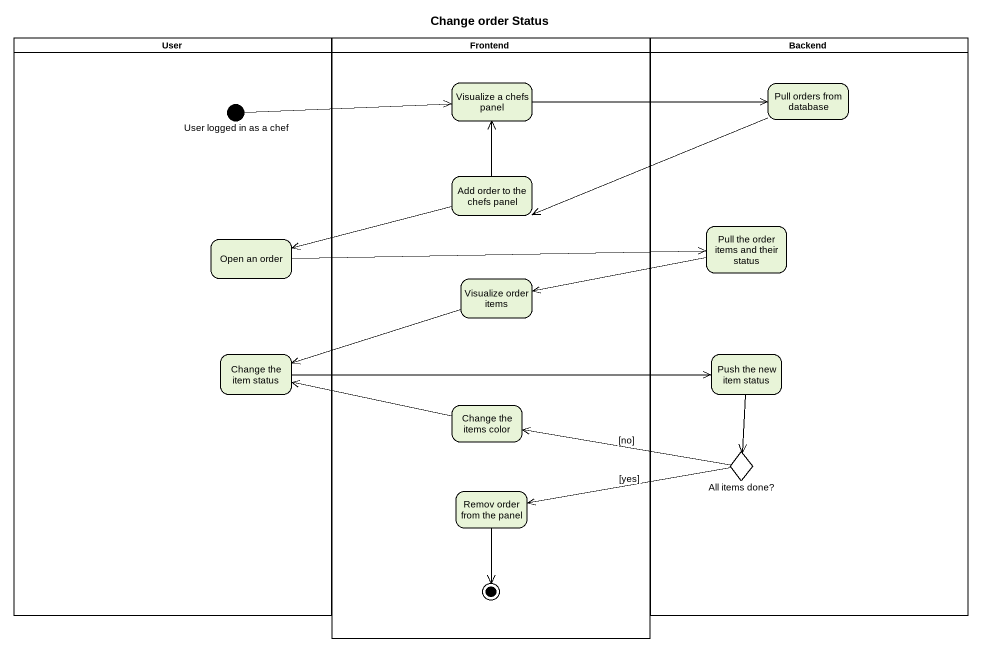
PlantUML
@startuml
title Change order Status
hide empty description
state User <<partition>> {
  state "User logged in as a chef" as User_logged_in_as_a_chef <<start>>
  state "Open an order" as Open_an_order
  state "Change the item status" as Change_the_item_status
}
state Frontend <<partition>> {
  state "Visualize a chefs panel" as Visualize_a_chefs_panel
  state "Add order to the chefs panel" as Add_order_to_the_chefs_panel
  state "Visualize order items" as Visualize_order_items
  state "Change the items color" as Change_the_items_color
  state "Remov order from the panel" as Remov_order_from_the_panel
  Remov_order_from_the_panel --> [*]
}
state Backend <<partition>> {
  state "Pull orders from database" as Pull_orders_from_database
  state "Pull the order items and their status" as Pull_the_order_items_and
  state "Push the new item status" as Push_the_new_item_status
  state "All items done?" as All_items_done <<choice>>
}
User_logged_in_as_a_chef -right-> Visualize_a_chefs_panel
Visualize_a_chefs_panel -right-> Pull_orders_from_database
Pull_orders_from_database -left-> Add_order_to_the_chefs_panel
Add_order_to_the_chefs_panel -up-> Visualize_a_chefs_panel
Add_order_to_the_chefs_panel -left-> Open_an_order
Open_an_order -right-> Pull_the_order_items_and
Pull_the_order_items_and -left-> Visualize_order_items
Visualize_order_items -left-> Change_the_item_status
Change_the_item_status -right-> Push_the_new_item_status
Push_the_new_item_status --> All_items_done
Change_the_items_color -left-> Change_the_item_status
All_items_done -left-> Change_the_items_color : [no]
All_items_done -left-> Remov_order_from_the_panel : [yes]
@enduml
